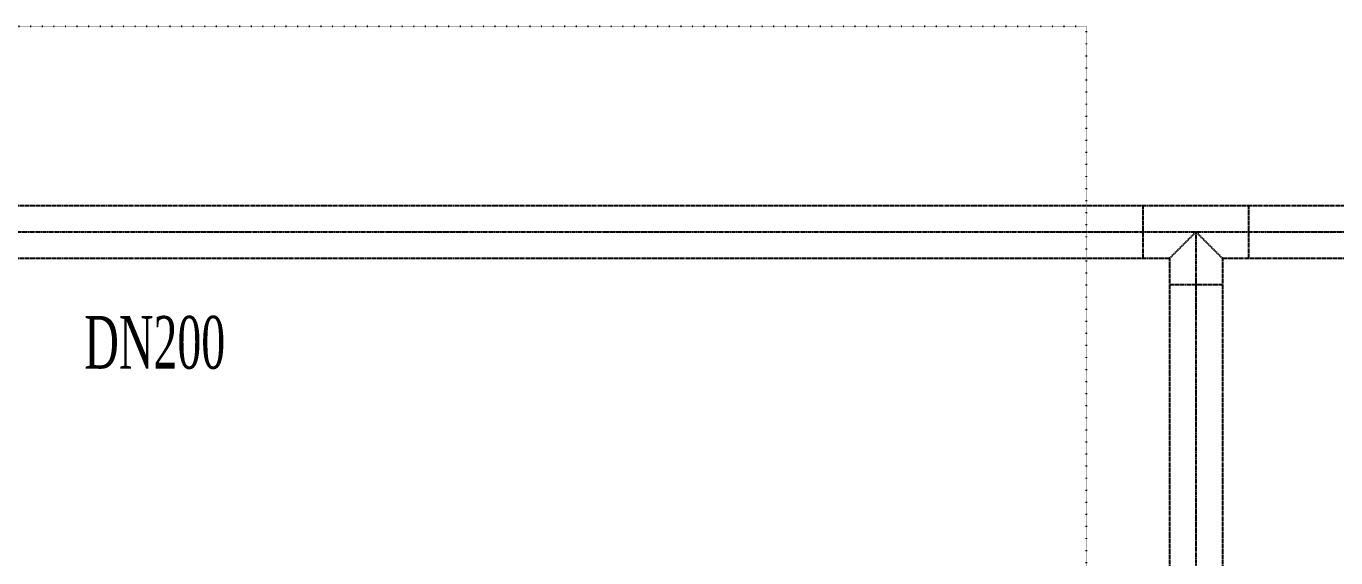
# Model space of a CAD drawing. Header units: millimetres. Extents: x -702765 to 835888, y -645289 to 262.
# Drawn here: x 728897 to 733858, y -307215 to -305199 of the extents above; entities that cross this region are included whole.
import ezdxf
from ezdxf.enums import TextEntityAlignment as Align

# ---------------------------------------------------------------- set-up
doc = ezdxf.new("R2010")
doc.units = ezdxf.units.MM
doc.header["$LTSCALE"] = 0.01
for name, pattern in [('ACAD_ISO07W100', [3, 0, -3]), ('CENTER', [2, 1.25, -0.25, 0.25, -0.25]), ('DASHED', [19.05, 12.7, -6.35])]:
    doc.linetypes.add(name, pattern=pattern)
for name, color, linetype in [('centre', 8, 'CENTER'), ('HACTH', 9, 'Continuous'), ('HATCH', 8, 'Continuous'), ('PIPE', 3, 'Continuous')]:
    doc.layers.add(name, color=color, linetype=linetype)
doc.styles.add('TUYEN', font='vntimeh.shx', dxfattribs={"width": 0.6, "height": 200})

msp = doc.modelspace()

# ---------------------------------------------------------------- linework, layer by layer
at = {"color": 2, "linetype": 'ACAD_ISO07W100', "ltscale": 40}
msp.add_lwpolyline([(722880.6, -325948.8), (722880.6, -305199.1), (732912.7, -305199.1), (732912.7, -333719.4)], dxfattribs=at)
at = {"layer": 'centre', "linetype": 'CENTER', "ltscale": 300}
for p, q in [((724632.4, -305979.4), (773462.6, -305979.4)), ((733328.2, -305979.4), (733328.2, -308687.9))]:
    msp.add_line(p, q, dxfattribs=at)
at = {"layer": 'HATCH'}
msp.add_lwpolyline([(730288.8, -306377.4, 0, 0, 0), (730840, -306377.4, 100, 0, 0), (731083.4, -306377.4, 0, 0, 0)], format="xyseb", dxfattribs=at)
at = {"layer": 'PIPE', "linetype": 'DASHED', "ltscale": 25}
for p, q in [((724632.4, -305879.4), (773474.8, -305879.4)), ((733128.2, -306079.4), (733128.2, -305879.4)), ((733528.2, -306079.4), (733528.2, -305879.4)), ((733328.2, -305979.4), (733228.2, -306079.4)), ((733428.2, -306079.4), (733328.2, -305979.4)), ((724632.4, -306079.4), (733228.2, -306079.4)), ((733228.2, -306079.4), (733228.2, -307614.9)), ((733428.2, -306079.4), (741174.8, -306079.4)), ((733428.2, -306079.4), (733528.2, -306079.4)), ((733428.2, -306079.4), (733428.2, -307614.9)), ((733428.2, -306179.4), (733228.2, -306179.4))]:
    msp.add_line(p, q, dxfattribs=at)

# ---------------------------------------------------------------- texts
at = {"layer": 'HACTH', "color": 4, "style": 'TUYEN', "width": 0.6}
msp.add_text('DN200', height=200, dxfattribs=at).set_placement((729384.1, -306498.1), align=Align.CENTER)

doc.saveas('drawing.dxf')
